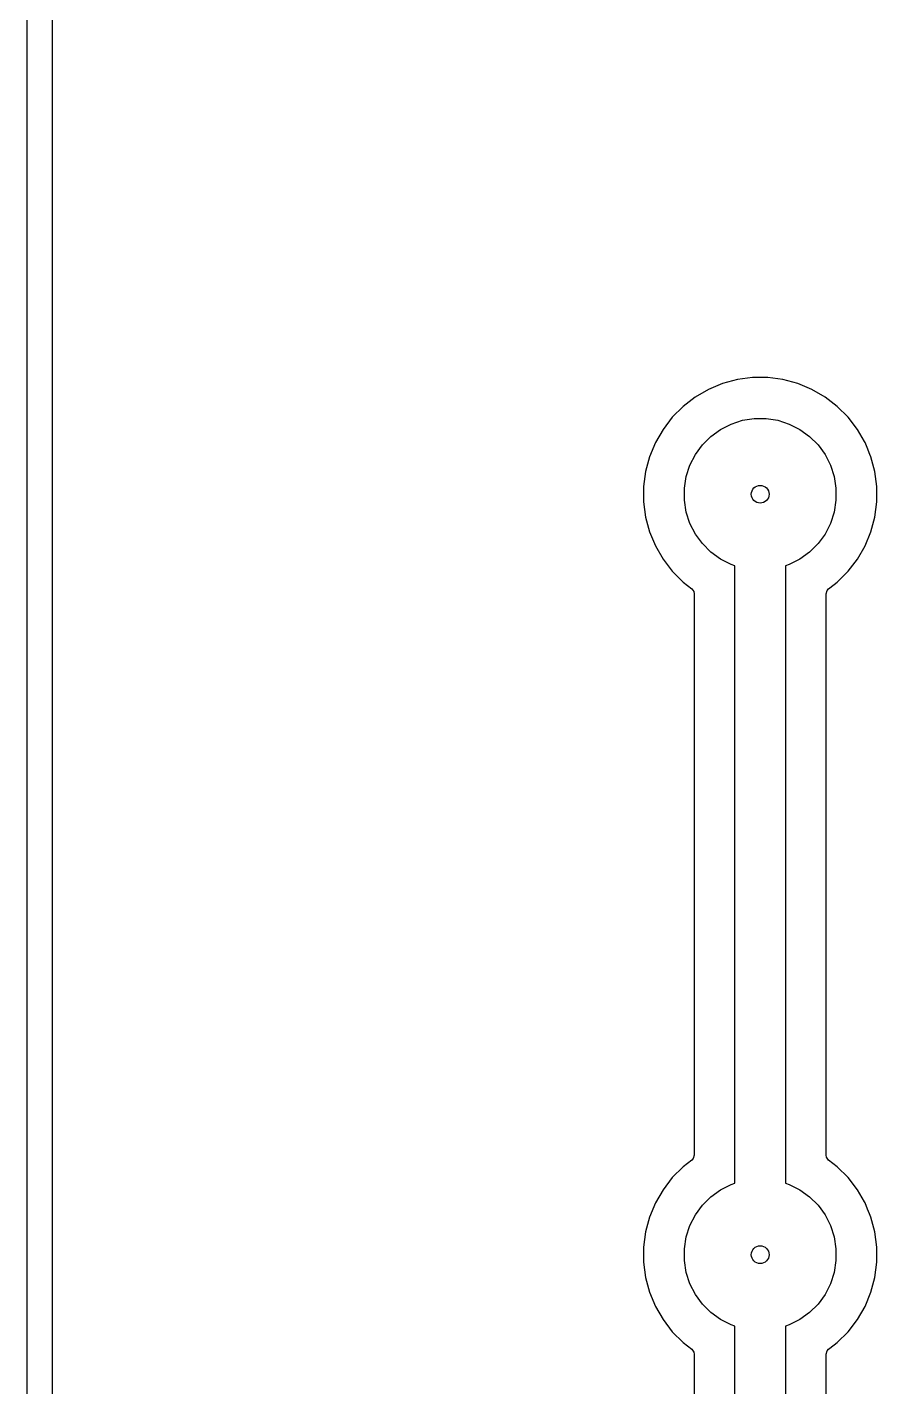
# Model space of a CAD drawing. Extents: x 20 to 124, y -124 to -20.
# Drawn here: x 20 to 36.76, y -93.86 to -67.04 of the extents above; entities that cross this region are included whole.
import ezdxf

# ---------------------------------------------------------------- set-up
doc = ezdxf.new("R2010")
doc.units = 0
doc.layers.add('BLACK', color=7, linetype='CONTINUOUS')
doc.layers.add('WHITE', color=7, linetype='CONTINUOUS')

msp = doc.modelspace()

# ---------------------------------------------------------------- linework, layer by layer
at = {"layer": 'BLACK', "linetype": 'CONTINUOUS'}
for p, q in [((20.5005, -76.099223), (20.5005, -65.124038)), ((34.010233, -73.988861), (33.718939, -74.066913)), ((34.309206, -73.949501), (34.010233, -73.988861)), ((34.309211, -73.9495), (34.309206, -73.949501)), ((34.309217, -73.9495), (34.309211, -73.9495)), ((34.610783, -73.9495), (34.309217, -73.9495)), ((34.610788, -73.9495), (34.610783, -73.9495)), ((34.610793, -73.949501), (34.610788, -73.9495)), ((34.909766, -73.988861), (34.610793, -73.949501)), ((35.20106, -74.066913), (34.909766, -73.988861)), ((33.440328, -74.182318), (33.179168, -74.333099)), ((33.440338, -74.182314), (33.440328, -74.182318)), ((33.718939, -74.066913), (33.440338, -74.182314)), ((35.479661, -74.182314), (35.20106, -74.066913)), ((35.479671, -74.182318), (35.479661, -74.182314)), ((35.740831, -74.333099), (35.479671, -74.182318)), ((32.939914, -74.516685), (32.726685, -74.729914)), ((32.939921, -74.516679), (32.939914, -74.516685)), ((33.179168, -74.333099), (32.939921, -74.516679)), ((35.980078, -74.516679), (35.740831, -74.333099)), ((35.980085, -74.516685), (35.980078, -74.516679)), ((36.193314, -74.729914), (35.980085, -74.516685)), ((32.726679, -74.729921), (32.543099, -74.969168)), ((32.726685, -74.729914), (32.726679, -74.729921)), ((33.885975, -74.864181), (34.109832, -74.791445)), ((34.109832, -74.791445), (34.342311, -74.754624)), ((34.342311, -74.754624), (34.577689, -74.754624)), ((34.577689, -74.754624), (34.810168, -74.791445)), ((34.810168, -74.791445), (35.034025, -74.864181)), ((36.19332, -74.729921), (36.193314, -74.729914)), ((36.3769, -74.969168), (36.19332, -74.729921)), ((32.543099, -74.969168), (32.392318, -75.230328)), ((33.485828, -75.109391), (33.676252, -74.97104)), ((33.676252, -74.97104), (33.885975, -74.864181)), ((35.034025, -74.864181), (35.243748, -74.97104)), ((35.243748, -74.97104), (35.434172, -75.109391)), ((36.514414, -75.20735), (36.3769, -74.969168)), ((32.392314, -75.230338), (32.276913, -75.508939)), ((32.392318, -75.230328), (32.392314, -75.230338)), ((33.18104, -75.466252), (33.319391, -75.275828)), ((33.319391, -75.275828), (33.485828, -75.109391)), ((35.434172, -75.109391), (35.600609, -75.275828)), ((35.600609, -75.275828), (35.73896, -75.466252)), ((36.527683, -75.230332), (36.514414, -75.20735)), ((36.567964, -75.327579), (36.527683, -75.230332)), ((36.624106, -75.463119), (36.567964, -75.327579)), ((32.276913, -75.508939), (32.198861, -75.800233)), ((33.074181, -75.675975), (33.18104, -75.466252)), ((35.73896, -75.466252), (35.845819, -75.675975)), ((36.643087, -75.508942), (36.624106, -75.463119)), ((36.721138, -75.800232), (36.643087, -75.508942)), ((32.198861, -75.800233), (32.159501, -76.099206)), ((32.964624, -76.132311), (33.001445, -75.899832)), ((33.001445, -75.899832), (33.074181, -75.675975)), ((35.845819, -75.675975), (35.918555, -75.899832)), ((35.918555, -75.899832), (35.955376, -76.132311)), ((36.7605, -76.099217), (36.721138, -75.800232)), ((20.5005, -123.3755), (20.5005, -76.099223)), ((32.159501, -76.099206), (32.1595, -76.099223)), ((32.1595, -76.099223), (32.1595, -76.400776)), ((32.964624, -76.367689), (32.964624, -76.132311)), ((35.955376, -76.132311), (35.955376, -76.367689)), ((36.7605, -76.400783), (36.7605, -76.099217)), ((32.1595, -76.400776), (32.159501, -76.400793)), ((32.159501, -76.400793), (32.198861, -76.699766)), ((33.001445, -76.600168), (32.964624, -76.367689)), ((35.955376, -76.367689), (35.918555, -76.600168)), ((36.721138, -76.699768), (36.7605, -76.400783)), ((32.198861, -76.699766), (32.276913, -76.99106)), ((33.074181, -76.824025), (33.001445, -76.600168)), ((35.918555, -76.600168), (35.845819, -76.824025)), ((36.643087, -76.991058), (36.721138, -76.699768)), ((33.18104, -77.033748), (33.074181, -76.824025)), ((35.845819, -76.824025), (35.73896, -77.033748)), ((32.276913, -76.99106), (32.392314, -77.269661)), ((33.319391, -77.224172), (33.18104, -77.033748)), ((33.485828, -77.390609), (33.319391, -77.224172)), ((35.600609, -77.224172), (35.434172, -77.390609)), ((35.73896, -77.033748), (35.600609, -77.224172)), ((36.527683, -77.269668), (36.643087, -76.991058)), ((32.392314, -77.269661), (32.392318, -77.269671)), ((32.392318, -77.269671), (32.543099, -77.530831)), ((33.676252, -77.52896), (33.485828, -77.390609)), ((35.434172, -77.390609), (35.243748, -77.52896)), ((36.3769, -77.530832), (36.527683, -77.269668)), ((32.543099, -77.530831), (32.726679, -77.770078)), ((32.726679, -77.770078), (32.726685, -77.770085)), ((32.726685, -77.770085), (32.939914, -77.983314)), ((33.885975, -77.635819), (33.676252, -77.52896)), ((33.96, -77.659871), (33.885975, -77.635819)), ((33.96, -89.840128), (33.96, -77.659871)), ((35.034025, -77.635819), (34.96, -77.659871)), ((34.96, -77.659871), (34.96, -89.840128)), ((35.243748, -77.52896), (35.034025, -77.635819)), ((35.98008, -77.983319), (36.193319, -77.77008)), ((36.193319, -77.77008), (36.3769, -77.530832)), ((32.939914, -77.983314), (32.939921, -77.98332)), ((32.939921, -77.98332), (33.110986, -78.114582)), ((35.809014, -78.114582), (35.920277, -78.029207)), ((35.920277, -78.029207), (35.98008, -77.983319)), ((33.110986, -78.114582), (33.152189, -78.17101)), ((33.152189, -78.17101), (33.1595, -78.212958)), ((33.1595, -78.212958), (33.1595, -89.28704)), ((35.7605, -78.212958), (35.780185, -78.145919)), ((35.7605, -89.28704), (35.7605, -78.212958)), ((35.780185, -78.145919), (35.809014, -78.114582)), ((33.1595, -89.28704), (33.139815, -89.354079)), ((35.767811, -89.328988), (35.7605, -89.28704)), ((32.939914, -89.516685), (32.726685, -89.729914)), ((33.110987, -89.385416), (32.939914, -89.516685)), ((33.139815, -89.354079), (33.110987, -89.385416)), ((35.809013, -89.385416), (35.767811, -89.328988)), ((35.980085, -89.516685), (35.809013, -89.385416)), ((36.193314, -89.729914), (35.980085, -89.516685)), ((32.726679, -89.729921), (32.543099, -89.969168)), ((32.726685, -89.729914), (32.726679, -89.729921)), ((33.885975, -89.864181), (33.96, -89.840128)), ((34.96, -89.840128), (35.034025, -89.864181)), ((36.19332, -89.729921), (36.193314, -89.729914)), ((36.3769, -89.969168), (36.19332, -89.729921)), ((32.543099, -89.969168), (32.392318, -90.230328)), ((33.319391, -90.275828), (33.485828, -90.109391)), ((33.485828, -90.109391), (33.676252, -89.97104)), ((33.676252, -89.97104), (33.885975, -89.864181)), ((35.034025, -89.864181), (35.243748, -89.97104)), ((35.243748, -89.97104), (35.434172, -90.109391)), ((35.434172, -90.109391), (35.600609, -90.275828)), ((36.514414, -90.20735), (36.3769, -89.969168)), ((32.392314, -90.230338), (32.276913, -90.508939)), ((32.392318, -90.230328), (32.392314, -90.230338)), ((33.18104, -90.466252), (33.319391, -90.275828)), ((35.600609, -90.275828), (35.73896, -90.466252)), ((36.527683, -90.230332), (36.514414, -90.20735)), ((36.579233, -90.354785), (36.527683, -90.230332)), ((36.617506, -90.447185), (36.579233, -90.354785)), ((32.276913, -90.508939), (32.198861, -90.800233)), ((33.074181, -90.675975), (33.18104, -90.466252)), ((35.73896, -90.466252), (35.845819, -90.675975)), ((36.643087, -90.508942), (36.617506, -90.447185)), ((36.721138, -90.800232), (36.643087, -90.508942)), ((32.198861, -90.800233), (32.159501, -91.099206)), ((32.964624, -91.132311), (33.001445, -90.899832)), ((33.001445, -90.899832), (33.074181, -90.675975)), ((35.845819, -90.675975), (35.918555, -90.899832)), ((35.918555, -90.899832), (35.955376, -91.132311)), ((36.7605, -91.099217), (36.721138, -90.800232)), ((32.159501, -91.099206), (32.1595, -91.099223)), ((32.1595, -91.099223), (32.1595, -91.400776)), ((32.964624, -91.367689), (32.964624, -91.132311)), ((35.955376, -91.132311), (35.955376, -91.367689)), ((36.7605, -91.400783), (36.7605, -91.099217)), ((32.1595, -91.400776), (32.159501, -91.400793)), ((32.159501, -91.400793), (32.198861, -91.699766)), ((33.001445, -91.600168), (32.964624, -91.367689)), ((35.955376, -91.367689), (35.918555, -91.600168)), ((36.721138, -91.699768), (36.7605, -91.400783)), ((32.198861, -91.699766), (32.276913, -91.99106)), ((33.074181, -91.824025), (33.001445, -91.600168)), ((35.918555, -91.600168), (35.845819, -91.824025)), ((36.643087, -91.991058), (36.721138, -91.699768)), ((32.276913, -91.99106), (32.392314, -92.269661)), ((33.18104, -92.033748), (33.074181, -91.824025)), ((35.845819, -91.824025), (35.73896, -92.033748)), ((36.527683, -92.269668), (36.643087, -91.991058)), ((33.319391, -92.224172), (33.18104, -92.033748)), ((33.485828, -92.390609), (33.319391, -92.224172)), ((35.600609, -92.224172), (35.434172, -92.390609)), ((35.73896, -92.033748), (35.600609, -92.224172)), ((32.392314, -92.269661), (32.392318, -92.269671)), ((32.392318, -92.269671), (32.543099, -92.530831)), ((33.676252, -92.52896), (33.485828, -92.390609)), ((33.885975, -92.635819), (33.676252, -92.52896)), ((35.243748, -92.52896), (35.034025, -92.635819)), ((35.434172, -92.390609), (35.243748, -92.52896)), ((36.3769, -92.530832), (36.527683, -92.269668)), ((32.543099, -92.530831), (32.726679, -92.770078)), ((32.726679, -92.770078), (32.726685, -92.770085)), ((32.726685, -92.770085), (32.939914, -92.983314)), ((33.96, -92.659871), (33.885975, -92.635819)), ((33.96, -104.840128), (33.96, -92.659871)), ((35.034025, -92.635819), (34.96, -92.659871)), ((34.96, -92.659871), (34.96, -104.840128)), ((35.98008, -92.983319), (36.193319, -92.77008)), ((36.193319, -92.77008), (36.3769, -92.530832)), ((32.939914, -92.983314), (32.939921, -92.98332)), ((32.939921, -92.98332), (33.110986, -93.114582)), ((35.809014, -93.114582), (35.920277, -93.029207)), ((35.920277, -93.029207), (35.98008, -92.983319)), ((33.110986, -93.114582), (33.152189, -93.17101)), ((33.152189, -93.17101), (33.1595, -93.212958)), ((33.1595, -93.212958), (33.1595, -104.28704)), ((35.7605, -93.212958), (35.780185, -93.145919)), ((35.7605, -98.124038), (35.7605, -93.212958)), ((35.780185, -93.145919), (35.809014, -93.114582))]:
    msp.add_line(p, q, dxfattribs=at)
at = {"layer": 'BLACK'}
for centre in [(34.46, -76.25), (34.46, -91.25)]:
    msp.add_circle(centre, 0.175, dxfattribs=at)
at = {"layer": 'WHITE', "linetype": 'CONTINUOUS'}
msp.add_line((20, -124), (20, -20), dxfattribs=at)
at = {"layer": 'WHITE'}
for centre in [(34.46, -76.25), (34.46, -91.25)]:
    msp.add_circle(centre, 0.175, dxfattribs=at)

doc.saveas('drawing.dxf')
